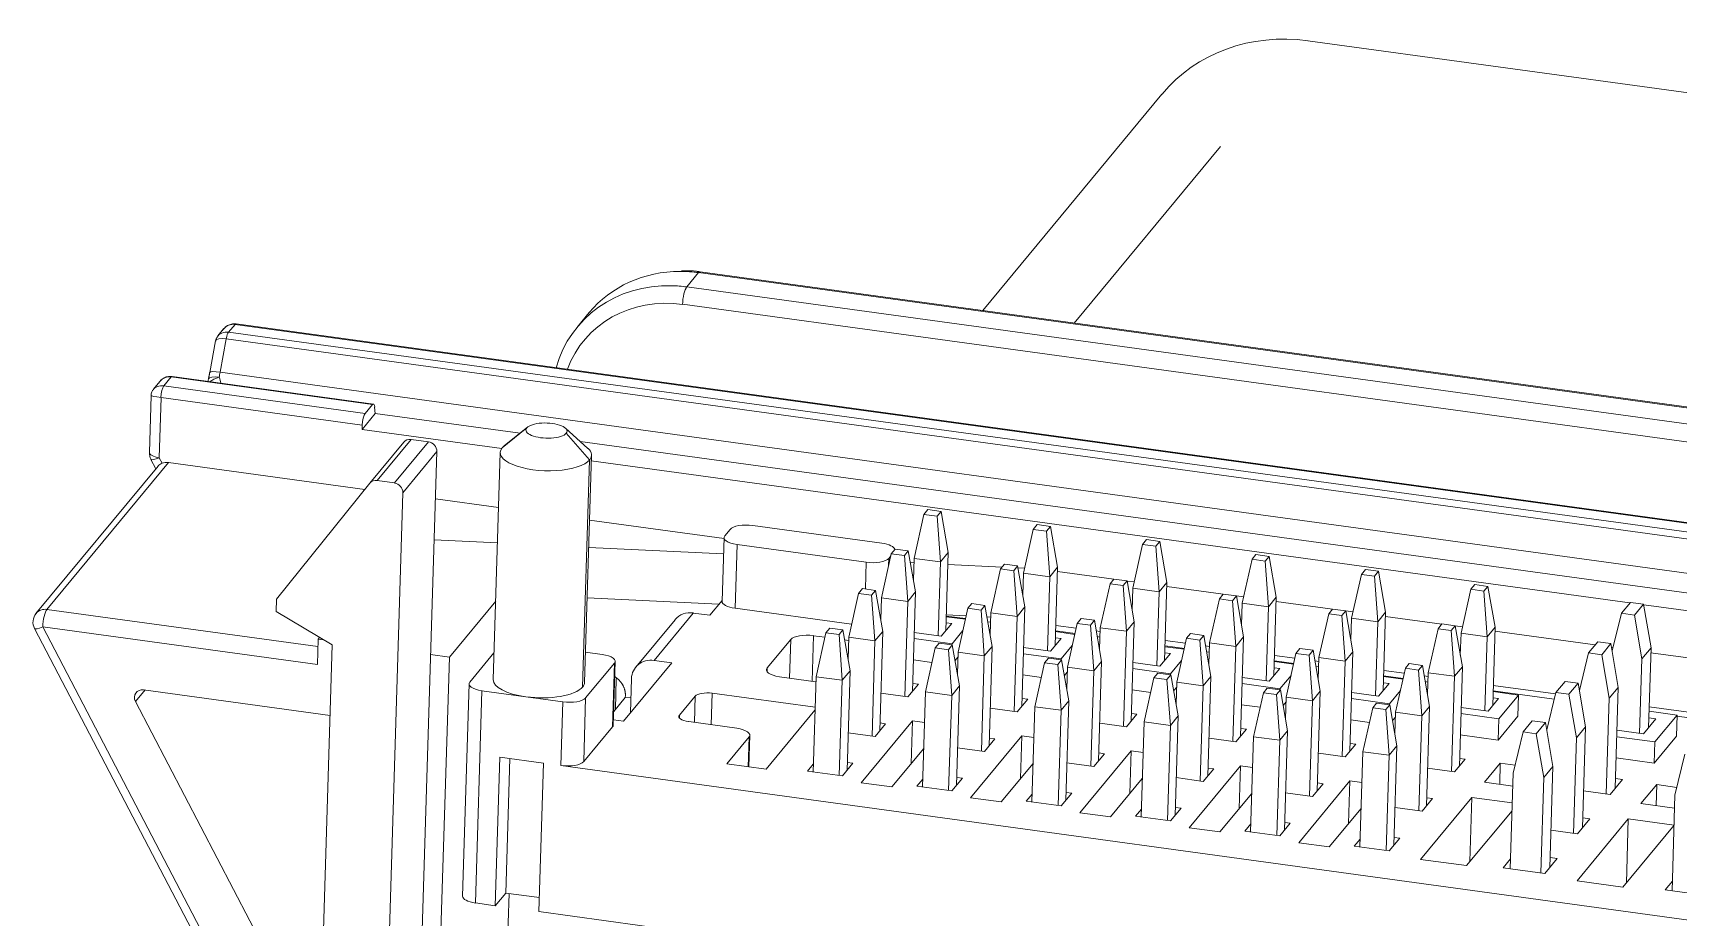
# Model space of a CAD drawing. Header units: millimetres. Extents: x 973 to 1237, y 285 to 472.
# Drawn here: x 1111.54 to 1122.34, y 337.58 to 343.39 of the extents above; entities that cross this region are included whole.
import ezdxf

# ---------------------------------------------------------------- set-up
doc = ezdxf.new("R2010")
doc.units = ezdxf.units.MM
for name, color, linetype, true_color in [('3', 7, 'Continuous', 0xffffff), ('6', 7, 'Continuous', 0xffffff), ('7', 7, 'Continuous', 0xffffff)]:
    doc.layers.add(name, color=color, linetype=linetype, true_color=true_color)

msp = doc.modelspace()

# ---------------------------------------------------------------- linework, layer by layer
at = {"layer": '3', "color": 7, "linetype": 'Continuous', "lineweight": 18}
for p, q in [((1122.412, 342.996), (1119.912, 343.339)), ((1118.953, 342.989), (1117.776, 341.567)), ((1127.502, 340.235), (1115.92, 341.821)), ((1115.191, 341.554), (1115.114, 341.46)), ((1112.79, 341.446), (1112.753, 341.402)), ((1129.938, 339.143), (1112.872, 341.48)), ((1112.737, 341.368), (1112.699, 341.16)), ((1113.774, 340.953), (1112.452, 341.134)), ((1112.314, 341.01), (1112.303, 340.634)), ((1112.371, 341.101), (1112.33, 341.051)), ((1113.767, 340.95), (1113.719, 340.892)), ((1113.782, 340.932), (1113.786, 340.892)), ((1113.7, 340.787), (1113.786, 340.892)), ((1113.7, 340.787), (1113.701, 340.815)), ((1113.786, 340.892), (1114.737, 340.762)), ((1114.617, 340.662), (1113.7, 340.787)), ((1113.75, 340.433), (1113.974, 340.702)), ((1114.135, 340.705), (1114.022, 340.72)), ((1115.132, 340.707), (1124.074, 339.483)), ((1112.313, 340.59), (1112.345, 340.528)), ((1114.064, 336.53), (1114.191, 340.641)), ((1122.026, 339.647), (1115.205, 340.581)), ((1112.36, 340.546), (1111.558, 339.578)), ((1112.429, 340.569), (1113.718, 340.393)), ((1113.138, 339.673), (1113.75, 340.433)), ((1113.798, 340.451), (1113.912, 340.435)), ((1113.967, 340.371), (1113.841, 336.246)), ((1114.181, 340.33), (1114.596, 340.273)), ((1115.193, 340.191), (1116.077, 340.07)), ((1114.173, 340.061), (1114.588, 340.041)), ((1115.188, 340.012), (1116.074, 339.97)), ((1117.3, 339.912), (1117.324, 339.911)), ((1117.547, 339.9), (1117.903, 339.883)), ((1118.007, 339.878), (1118.051, 339.876)), ((1118.267, 339.854), (1118.637, 339.803)), ((1118.724, 339.791), (1118.771, 339.785)), ((1118.985, 339.756), (1119.355, 339.705)), ((1113.136, 339.59), (1113.138, 339.673)), ((1114.577, 339.658), (1114.273, 339.292)), ((1116.043, 339.639), (1115.178, 339.68)), ((1119.442, 339.693), (1119.489, 339.687)), ((1119.703, 339.657), (1120.074, 339.607)), ((1123.089, 339.502), (1122.117, 339.635)), ((1113.504, 339.371), (1113.136, 339.59)), ((1117.667, 339.562), (1117.536, 339.568)), ((1117.828, 339.554), (1117.804, 339.555)), ((1118.39, 339.481), (1118.256, 339.499)), ((1120.16, 339.595), (1120.208, 339.588)), ((1120.421, 339.559), (1120.792, 339.508)), ((1120.878, 339.496), (1120.926, 339.49)), ((1111.548, 339.479), (1113.194, 336.328)), ((1113.406, 339.243), (1113.411, 339.41)), ((1113.411, 339.41), (1113.42, 339.421)), ((1113.447, 339.405), (1113.411, 339.41)), ((1118.546, 339.459), (1118.521, 339.463)), ((1119.108, 339.383), (1118.974, 339.401)), ((1121.14, 339.461), (1121.797, 339.371)), ((1113.405, 336.166), (1113.504, 339.371)), ((1114.273, 339.292), (1114.15, 339.309)), ((1114.193, 336.686), (1114.273, 339.292)), ((1119.265, 339.361), (1119.239, 339.365)), ((1119.826, 339.284), (1119.692, 339.303)), ((1121.905, 339.356), (1121.915, 339.354)), ((1122.164, 339.32), (1122.86, 339.225)), ((1119.983, 339.263), (1119.958, 339.266)), ((1120.544, 339.186), (1120.411, 339.204)), ((1112.264, 339.077), (1113.49, 338.909)), ((1115.363, 338.947), (1115.369, 339.151)), ((1120.701, 339.164), (1120.676, 339.168)), ((1121.538, 339.05), (1121.129, 339.106)), ((1113.421, 336.684), (1112.212, 339)), ((1115.352, 338.934), (1115.428, 339.026)), ((1115.429, 339.04), (1115.428, 339.026)), ((1115.428, 339.026), (1115.466, 339.025)), ((1122.601, 338.904), (1122.153, 338.966)), ((1114.665, 337.739), (1114.616, 336.14))]:
    msp.add_line(p, q, dxfattribs=at)
at = {"layer": '3', "color": 155, "linetype": 'Continuous', "lineweight": 13}
for p, q in [((1118.377, 341.485), (1119.338, 342.645)), ((1115.91, 341.816), (1115.833, 341.722)), ((1127.493, 340.23), (1115.91, 341.816)), ((1115.833, 341.722), (1127.415, 340.136)), ((1127.387, 340.022), (1115.805, 341.608)), ((1112.865, 341.476), (1112.823, 341.425)), ((1112.865, 341.476), (1129.931, 339.139)), ((1112.808, 341.382), (1112.768, 341.162)), ((1129.874, 339.045), (1112.808, 341.382)), ((1112.823, 341.425), (1129.889, 339.088)), ((1112.446, 341.131), (1112.398, 341.073)), ((1113.767, 340.95), (1112.446, 341.131)), ((1112.768, 341.162), (1129.834, 338.825)), ((1113.719, 340.892), (1112.398, 341.073)), ((1112.379, 340.996), (1112.367, 340.601)), ((1113.701, 340.815), (1112.379, 340.996)), ((1113.798, 340.451), (1114.022, 340.72)), ((1114.135, 340.705), (1113.912, 340.435)), ((1112.367, 340.601), (1112.386, 340.564)), ((1114.191, 340.641), (1113.967, 340.371)), ((1112.429, 340.569), (1111.63, 339.604)), ((1111.63, 339.604), (1113.41, 339.361)), ((1111.602, 339.49), (1113.23, 336.372)), ((1113.406, 339.243), (1111.602, 339.49)), ((1112.274, 339.076), (1112.212, 339))]:
    msp.add_line(p, q, dxfattribs=at)
at = {"layer": '3', "color": 7, "linetype": 'Continuous', "lineweight": 18}
for centre, start, end in [((1112.779, 341.098), 167.3243, 177.3922), ((1112.393, 340.632), 178.2385, 207.5752), ((1111.628, 339.521), 140.3784, 207.5752)]:
    msp.add_arc(centre, 0.09, start, end, dxfattribs=at)
for centre, major_axis, ratio, start_param, end_param in [((1119.878, 342.224), (-0.924, 0.765), 0.893504, 5.319464, 6.283173), ((1115.885, 340.98), (0.693, -0.574), 0.893504, 2.320029, 3.14158), ((1115.807, 340.886), (-0.693, 0.574), 0.893504, 5.435556, 6.66009), ((1113.766, 340.894), (-0.0081, -0.0594), 0.256172, 2.301562, 3.533066), ((1113.718, 340.836), (-0.0081, -0.0594), 0.256172, 3.533066, 5.103862), ((1114.02, 340.665), (0.0462, -0.0383), 0.893504, 2.177872, 3.153258), ((1114.133, 340.649), (0.0462, -0.0383), 0.893504, 0.607075, 2.177872), ((1112.452, 340.517), (-0.101, 0.011), 0.553028, 5.491285, 5.931106), ((1112.427, 340.486), (0.0693, -0.0574), 0.893504, 2.177872, 2.701791), ((1113.797, 340.395), (-0.0462, 0.0383), 0.893504, 5.319464, 6.294851), ((1113.91, 340.379), (-0.0462, 0.0383), 0.893504, 3.748668, 5.319464), ((1112.262, 339.021), (-0.0462, 0.0383), 0.893504, 5.319464, 7.41418)]:
    msp.add_ellipse(centre, major_axis=major_axis, ratio=ratio, start_param=start_param, end_param=end_param, dxfattribs=at)
at = {"layer": '3', "color": 155, "linetype": 'Continuous', "lineweight": 13}
for centre, major_axis, ratio, start_param, end_param in [((1115.885, 340.98), (0.693, -0.574), 0.893504, 2.177872, 2.320029), ((1115.908, 341.732), (-0.0122, -0.0892), 0.256172, 3.141563, 3.533066), ((1115.807, 340.886), (-0.693, 0.574), 0.893504, 5.319464, 5.435556), ((1115.83, 341.639), (-0.0122, -0.0892), 0.256172, 3.533066, 5.103862), ((1115.782, 340.855), (0.624, -0.517), 0.893504, 2.177872, 3.444629), ((1112.854, 341.382), (0.0021, 0.0947), 0.917386, 6.17882, 7.142528), ((1112.863, 341.42), (0.0081, 0.0594), 0.256172, 6.283168, 6.674658), ((1112.825, 341.347), (-0.0876, 0.0209), 0.341858, 4.993446, 6.301333), ((1112.825, 341.347), (-0.0771, 0.047), 0.820424, 5.200711, 6.294869), ((1112.821, 341.37), (0.0081, 0.0594), 0.256172, 0.391473, 1.39554), ((1112.437, 341.04), (-0.0214, 0.0895), 0.937905, 5.933399, 6.897107), ((1112.444, 341.075), (0.0081, 0.0594), 0.256172, 6.283168, 6.674658), ((1112.779, 341.098), (-0.0878, 0.0197), 0.305523, 4.984781, 6.281248), ((1112.788, 341.144), (0.0885, -0.0162), 0.168542, 1.833704, 3.141579), ((1112.779, 341.098), (0.088, 0.0187), 0.382539, 1.692742, 2.570753), ((1112.713, 341.212), (-0.033, -0.238), 0.256172, 1.249213, 1.39554), ((1112.594, 341.228), (-0.168, 0.255), 0.339165, 3.937111, 4.103151), ((1112.404, 340.999), (-0.0897, 0.0105), 0.070468, 0.004608, 1.297628), ((1112.404, 340.999), (-0.0801, 0.0427), 0.757305, 5.165413, 6.207857), ((1112.396, 341.017), (0.0081, 0.0594), 0.256172, 0.391473, 1.962269), ((1112.393, 340.632), (-0.09, 0.0028), 0.368819, 0.000018, 1.291581), ((1112.393, 340.632), (0.0798, 0.0417), 0.19119, 3.141617, 4.285591), ((1111.628, 339.521), (0.0693, -0.0574), 0.893504, 2.177872, 3.141606), ((1111.628, 339.521), (0.0122, 0.0892), 0.256172, 0.391473, 1.962269), ((1111.628, 339.521), (0.0798, 0.0417), 0.19119, 3.141617, 4.285591)]:
    msp.add_ellipse(centre, major_axis=major_axis, ratio=ratio, start_param=start_param, end_param=end_param, dxfattribs=at)
at = {"layer": '3', "color": 7, "linetype": 'Continuous', "lineweight": 18}
for points, degree in [([(1115.92, 341.821), (1115.858, 341.833), (1115.798, 341.827)], 2), ([(1112.747, 341.391), (1112.739, 341.381), (1112.739, 341.367)], 2), ([(1112.699, 341.16), (1112.691, 341.118)], 1)]:
    msp.add_open_spline(points, degree=degree, dxfattribs=at)
for points, knots in [([(1112.872, 341.48), (1112.862, 341.481), (1112.842, 341.48), (1112.815, 341.469), (1112.794, 341.453), (1112.786, 341.44), (1112.783, 341.435)], [0, 0, 0, 0, 0.277699, 0.549194, 0.839362, 1, 1, 1, 1]), ([(1112.452, 341.134), (1112.441, 341.136), (1112.421, 341.135), (1112.392, 341.122), (1112.373, 341.105), (1112.366, 341.093), (1112.364, 341.089)], [0, 0, 0, 0, 0.304212, 0.590284, 0.889235, 1, 1, 1, 1]), ([(1112.326, 341.044), (1112.324, 341.042), (1112.318, 341.034), (1112.314, 341.021), (1112.315, 341.011), (1112.315, 341.01)], [0, 0, 0, 0, 0.197257, 0.872388, 1, 1, 1, 1])]:
    msp.add_open_spline(points, degree=3, knots=knots, dxfattribs=at)
msp.add_rational_spline([(1115.361, 339.161), (1115.407, 339.132), (1115.43, 339.088), (1115.429, 339.04)], [0.863866782289, 0.831082276914, 0.876460016151, 1], degree=3, dxfattribs=at)
at = {"layer": '6', "color": 155, "linetype": 'Continuous', "lineweight": 13}
for p, q in [((1114.782, 340.797), (1114.619, 340.665)), ((1115.041, 340.761), (1115.194, 340.586)), ((1115.194, 340.586), (1115.148, 339.095)), ((1116.162, 340.031), (1116.15, 339.613)), ((1117.159, 339.94), (1117.158, 339.892)), ((1117.005, 339.739), (1117.01, 339.915)), ((1115.618, 339.27), (1115.875, 339.581)), ((1116.507, 339.154), (1116.515, 339.407)), ((1116.655, 339.133), (1116.664, 339.432)), ((1115.344, 338.833), (1115.357, 339.251)), ((1116.359, 339.196), (1116.36, 339.22)), ((1114.487, 339.07), (1114.445, 337.677)), ((1115.006, 338.579), (1115.019, 338.997)), ((1115.168, 339.023), (1115.155, 338.605)), ((1115.882, 338.863), (1115.887, 339.035)), ((1115.993, 338.847), (1115.999, 339.054)), ((1115.784, 338.892), (1115.784, 338.911)), ((1116.235, 338.572), (1116.241, 338.767))]:
    msp.add_line(p, q, dxfattribs=at)
at = {"layer": '6', "color": 7, "linetype": 'Continuous', "lineweight": 18}
for p, q in [((1114.788, 340.803), (1114.633, 340.678)), ((1115.183, 340.661), (1115.036, 340.795)), ((1114.607, 340.635), (1114.561, 339.144)), ((1115.161, 339.125), (1115.206, 340.617)), ((1117.113, 340.039), (1116.266, 340.155)), ((1116.077, 340.076), (1116.064, 339.658)), ((1116.116, 340.13), (1116.082, 340.088)), ((1116.162, 340.031), (1117.01, 339.915)), ((1117.159, 339.94), (1117.172, 339.956)), ((1116.064, 339.664), (1115.983, 339.566)), ((1116.15, 339.613), (1116.915, 339.508)), ((1115.756, 339.537), (1115.498, 339.226)), ((1115.875, 339.581), (1115.983, 339.566)), ((1117.572, 339.512), (1117.503, 339.429)), ((1117.535, 339.517), (1117.572, 339.512)), ((1117.536, 339.561), (1117.663, 339.544)), ((1117.662, 339.54), (1117.536, 339.557)), ((1117.809, 339.524), (1117.827, 339.522)), ((1116.515, 339.407), (1116.36, 339.22)), ((1116.739, 339.422), (1116.664, 339.432)), ((1116.895, 339.401), (1116.869, 339.404)), ((1117.325, 339.413), (1117.574, 339.379)), ((1117.503, 339.429), (1117.326, 339.453)), ((1117.574, 339.379), (1117.646, 339.466)), ((1118.29, 339.413), (1118.221, 339.33)), ((1118.253, 339.418), (1118.29, 339.413)), ((1118.381, 339.441), (1118.254, 339.459)), ((1118.255, 339.463), (1118.382, 339.446)), ((1118.528, 339.426), (1118.545, 339.423)), ((1114.566, 339.32), (1114.407, 339.127)), ((1115.277, 339.309), (1115.167, 339.324)), ((1117.574, 339.379), (1117.573, 339.372)), ((1117.594, 339.269), (1117.613, 339.292)), ((1118.043, 339.314), (1118.292, 339.28)), ((1118.221, 339.33), (1118.044, 339.355)), ((1118.292, 339.28), (1118.364, 339.367)), ((1118.292, 339.28), (1118.292, 339.273)), ((1119.008, 339.315), (1118.94, 339.232)), ((1118.971, 339.32), (1119.008, 339.315)), ((1118.973, 339.365), (1119.1, 339.347)), ((1119.099, 339.343), (1118.973, 339.36)), ((1119.246, 339.327), (1119.263, 339.325)), ((1115.168, 339.023), (1115.357, 339.251)), ((1115.349, 338.845), (1115.362, 339.263)), ((1115.734, 339.254), (1115.416, 338.87)), ((1115.618, 339.27), (1115.734, 339.254)), ((1117.321, 339.273), (1117.442, 339.257)), ((1118.039, 339.175), (1118.161, 339.158)), ((1118.312, 339.17), (1118.331, 339.193)), ((1118.761, 339.216), (1119.01, 339.182)), ((1118.94, 339.232), (1118.763, 339.256)), ((1119.01, 339.182), (1119.082, 339.269)), ((1119.01, 339.182), (1119.01, 339.175)), ((1119.727, 339.217), (1119.658, 339.134)), ((1119.69, 339.222), (1119.727, 339.217)), ((1119.691, 339.266), (1119.818, 339.249)), ((1119.817, 339.245), (1119.691, 339.262)), ((1119.728, 339.083), (1119.801, 339.171)), ((1119.964, 339.229), (1119.982, 339.227)), ((1114.402, 339.115), (1114.359, 337.722)), ((1114.487, 339.07), (1114.775, 339.031)), ((1115.463, 338.926), (1115.47, 339.15)), ((1116.441, 339.163), (1116.68, 339.13)), ((1117.284, 339.03), (1117.353, 339.113)), ((1117.353, 339.113), (1117.316, 339.118)), ((1118.757, 339.077), (1118.879, 339.06)), ((1119.03, 339.072), (1119.05, 339.095)), ((1119.48, 339.118), (1119.728, 339.083)), ((1119.658, 339.134), (1119.481, 339.158)), ((1119.728, 339.083), (1119.728, 339.077)), ((1120.445, 339.118), (1120.376, 339.035)), ((1120.408, 339.123), (1120.445, 339.118)), ((1120.409, 339.168), (1120.536, 339.151)), ((1120.536, 339.146), (1120.409, 339.164)), ((1120.447, 338.985), (1120.519, 339.072)), ((1120.682, 339.131), (1120.7, 339.128)), ((1121.128, 339.07), (1121.529, 339.015)), ((1121.294, 339.042), (1121.128, 339.065)), ((1114.775, 339.031), (1115.019, 338.997)), ((1115.887, 339.035), (1115.784, 338.911)), ((1116.675, 338.962), (1115.999, 339.054)), ((1117.107, 339.054), (1117.284, 339.03)), ((1117.825, 338.956), (1118.002, 338.932)), ((1118.002, 338.932), (1118.071, 339.015)), ((1118.071, 339.015), (1118.034, 339.02)), ((1119.475, 338.978), (1119.597, 338.962)), ((1119.749, 338.974), (1119.768, 338.997)), ((1120.198, 339.019), (1120.447, 338.985)), ((1120.376, 339.035), (1120.199, 339.059)), ((1120.447, 338.985), (1120.447, 338.978)), ((1121.095, 338.937), (1120.918, 338.961)), ((1121.163, 339.02), (1121.095, 338.937)), ((1121.126, 339.025), (1121.163, 339.02)), ((1121.165, 338.887), (1121.294, 339.042)), ((1121.294, 339.042), (1121.29, 338.903)), ((1115.35, 338.879), (1115.416, 338.87)), ((1115.845, 338.868), (1116.161, 338.824)), ((1116.354, 338.555), (1116.674, 338.942)), ((1117.314, 338.873), (1116.978, 338.466)), ((1117.069, 338.77), (1117.138, 338.853)), ((1117.138, 338.853), (1117.101, 338.859)), ((1117.306, 338.592), (1117.314, 338.873)), ((1117.393, 338.862), (1117.314, 338.873)), ((1118.544, 338.857), (1118.721, 338.833)), ((1118.721, 338.833), (1118.789, 338.916)), ((1118.789, 338.916), (1118.752, 338.921)), ((1120.194, 338.88), (1120.315, 338.863)), ((1120.467, 338.875), (1120.486, 338.898)), ((1120.916, 338.921), (1121.165, 338.887)), ((1121.161, 338.747), (1121.29, 338.903)), ((1121.165, 338.887), (1121.161, 338.747)), ((1122.115, 338.788), (1122.197, 338.887)), ((1122.197, 338.887), (1122.151, 338.893)), ((1122.337, 338.911), (1122.152, 338.936)), ((1122.191, 338.735), (1122.337, 338.911)), ((1122.337, 338.911), (1122.333, 338.772)), ((1122.337, 338.904), (1122.592, 338.869)), ((1115.155, 338.605), (1115.344, 338.833)), ((1116.241, 338.767), (1116.095, 338.591)), ((1116.24, 338.571), (1116.246, 338.779)), ((1116.892, 338.795), (1117.069, 338.77)), ((1118.033, 338.775), (1117.696, 338.368)), ((1117.788, 338.672), (1117.856, 338.755)), ((1117.856, 338.755), (1117.819, 338.76)), ((1118.024, 338.494), (1118.033, 338.775)), ((1118.111, 338.764), (1118.033, 338.775)), ((1119.262, 338.759), (1119.439, 338.735)), ((1119.439, 338.735), (1119.508, 338.818)), ((1119.508, 338.818), (1119.471, 338.823)), ((1120.912, 338.781), (1121.161, 338.747)), ((1121.94, 338.769), (1122.191, 338.735)), ((1121.941, 338.812), (1122.115, 338.788)), ((1122.186, 338.595), (1122.333, 338.772)), ((1114.604, 338.634), (1114.574, 337.659)), ((1114.891, 338.595), (1114.604, 338.634)), ((1117.179, 338.439), (1117.388, 338.691)), ((1117.611, 338.696), (1117.788, 338.672)), ((1118.751, 338.676), (1118.414, 338.27)), ((1118.506, 338.574), (1118.575, 338.657)), ((1118.575, 338.657), (1118.538, 338.662)), ((1118.742, 338.396), (1118.751, 338.676)), ((1118.83, 338.666), (1118.751, 338.676)), ((1119.98, 338.661), (1120.157, 338.636)), ((1120.157, 338.636), (1120.226, 338.719)), ((1120.226, 338.719), (1120.189, 338.725)), ((1122.191, 338.735), (1122.186, 338.595)), ((1114.67, 338.625), (1114.643, 337.742)), ((1114.891, 338.595), (1114.861, 337.62)), ((1115.006, 338.579), (1123.855, 337.367)), ((1116.095, 338.591), (1116.354, 338.555)), ((1116.663, 338.589), (1116.625, 338.543)), ((1116.625, 338.543), (1116.855, 338.511)), ((1116.855, 338.511), (1116.923, 338.594)), ((1116.923, 338.594), (1116.886, 338.599)), ((1117.897, 338.341), (1118.106, 338.593)), ((1118.329, 338.598), (1118.506, 338.574)), ((1119.469, 338.578), (1119.132, 338.171)), ((1119.224, 338.475), (1119.293, 338.558)), ((1119.293, 338.558), (1119.256, 338.563)), ((1119.461, 338.297), (1119.469, 338.578)), ((1119.548, 338.567), (1119.469, 338.578)), ((1120.698, 338.562), (1120.875, 338.538)), ((1120.875, 338.538), (1120.944, 338.621)), ((1120.944, 338.621), (1120.907, 338.626)), ((1121.175, 338.595), (1121.072, 338.471)), ((1121.171, 338.457), (1121.175, 338.595)), ((1121.272, 338.582), (1121.175, 338.595)), ((1121.936, 338.63), (1122.186, 338.595)), ((1116.978, 338.466), (1117.179, 338.439)), ((1117.382, 338.491), (1117.343, 338.444)), ((1117.343, 338.444), (1117.573, 338.413)), ((1117.573, 338.413), (1117.642, 338.496)), ((1117.642, 338.496), (1117.605, 338.501)), ((1118.615, 338.242), (1118.824, 338.495)), ((1119.047, 338.5), (1119.224, 338.475)), ((1120.187, 338.48), (1119.851, 338.073)), ((1119.942, 338.377), (1120.011, 338.46)), ((1120.011, 338.46), (1119.974, 338.465)), ((1120.179, 338.199), (1120.187, 338.48)), ((1120.266, 338.469), (1120.187, 338.48)), ((1121.072, 338.471), (1121.257, 338.445)), ((1121.896, 338.39), (1121.978, 338.488)), ((1121.978, 338.488), (1121.932, 338.495)), ((1122.202, 338.455), (1122.099, 338.33)), ((1122.198, 338.317), (1122.202, 338.455)), ((1122.335, 338.436), (1122.202, 338.455)), ((1117.696, 338.368), (1117.897, 338.341)), ((1118.1, 338.392), (1118.061, 338.346)), ((1118.061, 338.346), (1118.291, 338.314)), ((1118.291, 338.314), (1118.36, 338.397)), ((1118.36, 338.397), (1118.323, 338.402)), ((1119.334, 338.144), (1119.543, 338.396)), ((1119.765, 338.401), (1119.942, 338.377)), ((1120.988, 338.37), (1120.652, 337.963)), ((1120.661, 338.279), (1120.729, 338.362)), ((1120.729, 338.362), (1120.692, 338.367)), ((1120.975, 337.949), (1120.988, 338.37)), ((1121.253, 338.334), (1120.988, 338.37)), ((1121.722, 338.413), (1121.896, 338.39)), ((1122.099, 338.33), (1122.32, 338.3)), ((1118.414, 338.27), (1118.615, 338.242)), ((1118.818, 338.294), (1118.78, 338.247)), ((1118.78, 338.247), (1119.009, 338.216)), ((1119.009, 338.216), (1119.078, 338.299)), ((1119.078, 338.299), (1119.041, 338.304)), ((1119.728, 338.118), (1119.796, 338.201)), ((1119.796, 338.201), (1119.759, 338.206)), ((1120.052, 338.045), (1120.261, 338.298)), ((1120.484, 338.303), (1120.661, 338.279)), ((1120.953, 337.922), (1121.252, 338.282)), ((1122.015, 338.229), (1121.679, 337.823)), ((1121.681, 338.13), (1121.763, 338.229)), ((1121.763, 338.229), (1121.717, 338.235)), ((1122.003, 337.808), (1122.015, 338.229)), ((1122.316, 338.188), (1122.015, 338.229)), ((1119.132, 338.171), (1119.334, 338.144)), ((1119.536, 338.196), (1119.498, 338.149)), ((1119.498, 338.149), (1119.728, 338.118)), ((1120.255, 338.097), (1120.216, 338.051)), ((1120.446, 338.019), (1120.515, 338.102)), ((1120.515, 338.102), (1120.478, 338.107)), ((1121.508, 338.154), (1121.681, 338.13)), ((1121.98, 337.781), (1122.316, 338.187)), ((1119.851, 338.073), (1120.052, 338.045)), ((1120.216, 338.051), (1120.446, 338.019)), ((1120.652, 337.963), (1120.953, 337.922)), ((1121.242, 337.966), (1121.194, 337.908)), ((1121.194, 337.908), (1121.467, 337.871)), ((1121.467, 337.871), (1121.548, 337.969)), ((1121.548, 337.969), (1121.502, 337.976)), ((1121.679, 337.823), (1121.98, 337.781)), ((1122.305, 337.821), (1122.257, 337.763)), ((1114.445, 337.677), (1114.574, 337.659)), ((1114.574, 337.659), (1114.643, 337.742)), ((1114.643, 337.742), (1114.864, 337.712)), ((1122.257, 337.763), (1122.53, 337.725)), ((1114.861, 337.62), (1115.967, 337.468))]:
    msp.add_line(p, q, dxfattribs=at)
for centre, major_axis, ratio, start_param, end_param in [((1114.911, 340.779), (-0.135, 0.004), 0.368819, 6.00397, 9.145563), ((1114.911, 340.779), (-0.135, 0.004), 0.368819, 2.862377, 6.00397), ((1114.907, 340.626), (0.3, -0.009), 0.368819, 2.862377, 6.00397), ((1114.907, 340.626), (0.3, -0.009), 0.368819, 2.733573, 2.862377), ((1114.907, 340.626), (0.3, -0.009), 0.368819, 6.00397, 6.691242), ((1116.231, 340.114), (-0.12, 0.004), 0.368819, 4.433174, 6.00397), ((1116.197, 340.072), (-0.12, 0.004), 0.368819, 6.00397, 7.574766), ((1117.079, 339.998), (-0.12, 0.004), 0.368819, 3.220984, 4.433174), ((1117.044, 339.956), (-0.12, 0.004), 0.368819, 1.291581, 2.862377), ((1116.184, 339.654), (0.12, -0.004), 0.368819, 3.141613, 4.433174), ((1115.871, 339.442), (-0.116, 0.096), 0.893504, 5.319464, 6.283173), ((1116.63, 339.391), (-0.12, 0.004), 0.368819, 4.433174, 6.00397), ((1115.242, 339.267), (-0.12, 0.004), 0.368819, 2.862377, 4.433174), ((1115.613, 339.13), (-0.116, 0.096), 0.893504, 5.319464, 6.890261), ((1116.475, 339.204), (-0.12, 0.004), 0.368819, 6.00397, 7.574766), ((1114.522, 339.112), (-0.12, 0.004), 0.368819, 6.00397, 7.574766), ((1114.861, 339.135), (-0.3, 0.009), 0.368819, 0.000019, 1.291581), ((1114.861, 339.135), (-0.3, 0.009), 0.368819, 1.291581, 2.862377), ((1114.861, 339.135), (-0.3, 0.009), 0.368819, 2.862377, 3.141635), ((1115.053, 339.039), (-0.12, 0.004), 0.368819, 1.291581, 2.862377), ((1115.974, 339.023), (-0.09, 0.0028), 0.368819, 4.433174, 6.00397), ((1115.87, 338.899), (-0.09, 0.0028), 0.368819, 6.00397, 7.574766), ((1115.229, 338.849), (0.12, -0.004), 0.368819, 6.00397, 6.283201), ((1116.126, 338.783), (0.12, -0.004), 0.368819, 6.00397, 7.574766), ((1115.04, 338.621), (0.12, -0.004), 0.368819, 4.433174, 6.00397), ((1114.479, 337.718), (0.12, -0.004), 0.368819, 3.141613, 4.433174)]:
    msp.add_ellipse(centre, major_axis=major_axis, ratio=ratio, start_param=start_param, end_param=end_param, dxfattribs=at)
at = {"layer": '7', "color": 7, "linetype": 'Continuous', "lineweight": 18}
for p, q in [((1117.416, 340.26), (1117.39, 340.229)), ((1117.502, 340.248), (1117.416, 340.26)), ((1117.39, 340.229), (1117.325, 339.94)), ((1117.39, 340.229), (1117.476, 340.217)), ((1117.476, 340.217), (1117.502, 340.248)), ((1117.498, 339.917), (1117.476, 340.217)), ((1117.502, 340.248), (1117.549, 339.979)), ((1118.134, 340.162), (1118.108, 340.13)), ((1118.22, 340.15), (1118.134, 340.162)), ((1118.194, 340.119), (1118.22, 340.15)), ((1118.22, 340.15), (1118.267, 339.881)), ((1118.108, 340.13), (1118.044, 339.842)), ((1118.108, 340.13), (1118.194, 340.119)), ((1118.216, 339.818), (1118.194, 340.119)), ((1118.852, 340.063), (1118.826, 340.032)), ((1118.938, 340.051), (1118.852, 340.063)), ((1118.913, 340.02), (1118.938, 340.051)), ((1118.938, 340.051), (1118.986, 339.782)), ((1117.175, 339.969), (1117.11, 339.681)), ((1117.201, 340), (1117.175, 339.969)), ((1117.175, 339.969), (1117.261, 339.958)), ((1117.287, 339.989), (1117.201, 340)), ((1117.261, 339.958), (1117.287, 339.989)), ((1117.283, 339.657), (1117.261, 339.958)), ((1117.334, 339.72), (1117.287, 339.989)), ((1117.321, 339.797), (1117.325, 339.94)), ((1117.498, 339.917), (1117.325, 339.94)), ((1117.549, 339.979), (1117.498, 339.917)), ((1117.533, 339.465), (1117.549, 339.979)), ((1118.826, 340.032), (1118.762, 339.744)), ((1118.826, 340.032), (1118.913, 340.02)), ((1118.934, 339.72), (1118.913, 340.02)), ((1119.545, 339.934), (1119.48, 339.645)), ((1119.57, 339.965), (1119.545, 339.934)), ((1119.545, 339.934), (1119.631, 339.922)), ((1119.657, 339.953), (1119.57, 339.965)), ((1119.631, 339.922), (1119.657, 339.953)), ((1119.657, 339.953), (1119.704, 339.684)), ((1117.498, 339.917), (1117.483, 339.431)), ((1117.893, 339.871), (1117.829, 339.583)), ((1117.919, 339.902), (1117.893, 339.871)), ((1117.893, 339.871), (1117.979, 339.859)), ((1118.005, 339.89), (1117.919, 339.902)), ((1117.979, 339.859), (1118.005, 339.89)), ((1118.001, 339.559), (1117.979, 339.859)), ((1118.053, 339.621), (1118.005, 339.89)), ((1118.039, 339.698), (1118.044, 339.842)), ((1118.216, 339.818), (1118.044, 339.842)), ((1118.216, 339.818), (1118.201, 339.333)), ((1118.267, 339.881), (1118.216, 339.818)), ((1118.252, 339.367), (1118.267, 339.881)), ((1119.652, 339.622), (1119.631, 339.922)), ((1120.263, 339.835), (1120.198, 339.547)), ((1120.289, 339.866), (1120.263, 339.835)), ((1120.263, 339.835), (1120.349, 339.824)), ((1120.375, 339.855), (1120.289, 339.866)), ((1120.349, 339.824), (1120.375, 339.855)), ((1120.371, 339.523), (1120.349, 339.824)), ((1120.375, 339.855), (1120.422, 339.586)), ((1116.986, 339.741), (1116.96, 339.71)), ((1117.072, 339.729), (1116.986, 339.741)), ((1117.046, 339.698), (1117.072, 339.729)), ((1117.12, 339.46), (1117.072, 339.729)), ((1117.334, 339.72), (1117.283, 339.657)), ((1117.314, 339.066), (1117.334, 339.72)), ((1118.612, 339.773), (1118.547, 339.484)), ((1118.637, 339.804), (1118.612, 339.773)), ((1118.612, 339.773), (1118.698, 339.761)), ((1118.724, 339.792), (1118.637, 339.804)), ((1118.698, 339.761), (1118.724, 339.792)), ((1118.719, 339.461), (1118.698, 339.761)), ((1118.771, 339.523), (1118.724, 339.792)), ((1118.757, 339.6), (1118.762, 339.744)), ((1118.934, 339.72), (1118.762, 339.744)), ((1118.934, 339.72), (1118.919, 339.235)), ((1118.986, 339.782), (1118.934, 339.72)), ((1118.97, 339.268), (1118.986, 339.782)), ((1120.981, 339.737), (1120.917, 339.449)), ((1121.007, 339.768), (1120.981, 339.737)), ((1120.981, 339.737), (1121.067, 339.725)), ((1121.093, 339.756), (1121.007, 339.768)), ((1121.067, 339.725), (1121.093, 339.756)), ((1121.089, 339.425), (1121.067, 339.725)), ((1121.093, 339.756), (1121.141, 339.487)), ((1116.96, 339.71), (1116.896, 339.422)), ((1116.96, 339.71), (1117.046, 339.698)), ((1117.068, 339.398), (1117.046, 339.698)), ((1117.106, 339.537), (1117.11, 339.681)), ((1117.283, 339.657), (1117.11, 339.681)), ((1117.283, 339.657), (1117.264, 339.033)), ((1117.679, 339.612), (1117.614, 339.323)), ((1117.704, 339.643), (1117.679, 339.612)), ((1117.679, 339.612), (1117.765, 339.6)), ((1117.79, 339.631), (1117.704, 339.643)), ((1117.765, 339.6), (1117.79, 339.631)), ((1117.838, 339.362), (1117.79, 339.631)), ((1118.053, 339.621), (1118.001, 339.559)), ((1118.033, 338.968), (1118.053, 339.621)), ((1119.33, 339.674), (1119.265, 339.386)), ((1119.356, 339.705), (1119.33, 339.674)), ((1119.33, 339.674), (1119.416, 339.662)), ((1119.442, 339.694), (1119.356, 339.705)), ((1119.416, 339.662), (1119.442, 339.694)), ((1119.438, 339.362), (1119.416, 339.662)), ((1119.489, 339.425), (1119.442, 339.694)), ((1119.476, 339.502), (1119.48, 339.645)), ((1119.652, 339.622), (1119.48, 339.645)), ((1119.652, 339.622), (1119.638, 339.136)), ((1119.704, 339.684), (1119.652, 339.622)), ((1119.688, 339.17), (1119.704, 339.684)), ((1120.074, 339.607), (1120.048, 339.576)), ((1120.16, 339.595), (1120.074, 339.607)), ((1122.03, 339.651), (1121.97, 339.579)), ((1122.116, 339.639), (1122.03, 339.651)), ((1122.056, 339.567), (1122.116, 339.639)), ((1122.116, 339.639), (1122.165, 339.353)), ((1117.786, 339.3), (1117.765, 339.6)), ((1117.824, 339.439), (1117.829, 339.583)), ((1118.001, 339.559), (1117.829, 339.583)), ((1118.001, 339.559), (1117.982, 338.934)), ((1118.397, 339.513), (1118.332, 339.225)), ((1118.423, 339.544), (1118.397, 339.513)), ((1118.397, 339.513), (1118.483, 339.501)), ((1118.509, 339.533), (1118.423, 339.544)), ((1118.483, 339.501), (1118.509, 339.533)), ((1118.505, 339.201), (1118.483, 339.501)), ((1118.556, 339.263), (1118.509, 339.533)), ((1118.771, 339.523), (1118.719, 339.461)), ((1118.751, 338.87), (1118.771, 339.523)), ((1120.048, 339.576), (1119.984, 339.288)), ((1120.048, 339.576), (1120.134, 339.564)), ((1120.134, 339.564), (1120.16, 339.595)), ((1120.156, 339.264), (1120.134, 339.564)), ((1120.207, 339.326), (1120.16, 339.595)), ((1120.194, 339.403), (1120.198, 339.547)), ((1120.371, 339.523), (1120.198, 339.547)), ((1120.371, 339.523), (1120.356, 339.038)), ((1120.422, 339.586), (1120.371, 339.523)), ((1120.406, 339.072), (1120.422, 339.586)), ((1120.792, 339.509), (1120.766, 339.478)), ((1120.878, 339.497), (1120.792, 339.509)), ((1120.853, 339.466), (1120.878, 339.497)), ((1120.926, 339.228), (1120.878, 339.497)), ((1121.97, 339.579), (1121.909, 339.332)), ((1122.056, 339.567), (1121.97, 339.579)), ((1122.105, 339.28), (1122.056, 339.567)), ((1116.745, 339.451), (1116.681, 339.162)), ((1116.771, 339.482), (1116.745, 339.451)), ((1116.745, 339.451), (1116.832, 339.439)), ((1116.857, 339.47), (1116.771, 339.482)), ((1116.832, 339.439), (1116.857, 339.47)), ((1116.853, 339.139), (1116.832, 339.439)), ((1116.905, 339.201), (1116.857, 339.47)), ((1116.891, 339.278), (1116.896, 339.422)), ((1117.068, 339.398), (1116.896, 339.422)), ((1117.068, 339.398), (1117.049, 338.773)), ((1117.12, 339.46), (1117.068, 339.398)), ((1117.1, 338.807), (1117.12, 339.46)), ((1118.543, 339.341), (1118.547, 339.484)), ((1118.719, 339.461), (1118.547, 339.484)), ((1118.719, 339.461), (1118.7, 338.836)), ((1119.115, 339.415), (1119.05, 339.126)), ((1119.141, 339.446), (1119.115, 339.415)), ((1119.115, 339.415), (1119.201, 339.403)), ((1119.227, 339.434), (1119.141, 339.446)), ((1119.201, 339.403), (1119.227, 339.434)), ((1119.223, 339.103), (1119.201, 339.403)), ((1119.274, 339.165), (1119.227, 339.434)), ((1119.489, 339.425), (1119.438, 339.362)), ((1119.469, 338.771), (1119.489, 339.425)), ((1120.766, 339.478), (1120.702, 339.189)), ((1120.766, 339.478), (1120.853, 339.466)), ((1120.874, 339.166), (1120.853, 339.466)), ((1120.912, 339.305), (1120.917, 339.449)), ((1121.089, 339.425), (1120.917, 339.449)), ((1121.089, 339.425), (1121.074, 338.94)), ((1121.141, 339.487), (1121.089, 339.425)), ((1121.125, 338.973), (1121.141, 339.487)), ((1121.815, 339.392), (1121.755, 339.319)), ((1121.901, 339.38), (1121.815, 339.392)), ((1117.464, 339.352), (1117.399, 339.064)), ((1117.49, 339.383), (1117.464, 339.352)), ((1117.464, 339.352), (1117.55, 339.34)), ((1117.576, 339.371), (1117.49, 339.383)), ((1117.55, 339.34), (1117.576, 339.371)), ((1117.572, 339.04), (1117.55, 339.34)), ((1117.623, 339.102), (1117.576, 339.371)), ((1117.61, 339.179), (1117.614, 339.323)), ((1117.786, 339.3), (1117.614, 339.323)), ((1117.786, 339.3), (1117.767, 338.675)), ((1117.838, 339.362), (1117.786, 339.3)), ((1117.818, 338.709), (1117.838, 339.362)), ((1118.208, 339.285), (1118.182, 339.254)), ((1118.294, 339.273), (1118.208, 339.285)), ((1119.261, 339.242), (1119.265, 339.386)), ((1119.438, 339.362), (1119.265, 339.386)), ((1119.438, 339.362), (1119.418, 338.738)), ((1119.833, 339.316), (1119.769, 339.028)), ((1119.859, 339.348), (1119.833, 339.316)), ((1119.833, 339.316), (1119.92, 339.305)), ((1119.945, 339.336), (1119.859, 339.348)), ((1119.92, 339.305), (1119.945, 339.336)), ((1119.941, 339.004), (1119.92, 339.305)), ((1119.993, 339.067), (1119.945, 339.336)), ((1119.979, 339.144), (1119.984, 339.288)), ((1120.156, 339.264), (1119.984, 339.288)), ((1120.207, 339.326), (1120.156, 339.264)), ((1120.187, 338.673), (1120.207, 339.326)), ((1121.755, 339.319), (1121.695, 339.072)), ((1121.841, 339.307), (1121.755, 339.319)), ((1121.841, 339.307), (1121.901, 339.38)), ((1121.89, 339.021), (1121.841, 339.307)), ((1121.901, 339.38), (1121.95, 339.093)), ((1122.105, 339.28), (1122.09, 338.792)), ((1122.165, 339.353), (1122.105, 339.28)), ((1122.165, 339.353), (1122.149, 338.829)), ((1116.905, 339.201), (1116.853, 339.139)), ((1116.885, 338.547), (1116.905, 339.201)), ((1118.182, 339.254), (1118.117, 338.965)), ((1118.182, 339.254), (1118.268, 339.242)), ((1118.268, 339.242), (1118.294, 339.273)), ((1118.29, 338.942), (1118.268, 339.242)), ((1118.341, 339.004), (1118.294, 339.273)), ((1118.328, 339.081), (1118.332, 339.225)), ((1118.505, 339.201), (1118.332, 339.225)), ((1118.505, 339.201), (1118.485, 338.577)), ((1118.556, 339.263), (1118.505, 339.201)), ((1118.536, 338.61), (1118.556, 339.263)), ((1118.926, 339.187), (1118.9, 339.155)), ((1119.012, 339.175), (1118.926, 339.187)), ((1118.986, 339.144), (1119.012, 339.175)), ((1119.06, 338.906), (1119.012, 339.175)), ((1120.156, 339.264), (1120.137, 338.639)), ((1120.552, 339.218), (1120.487, 338.93)), ((1120.577, 339.249), (1120.552, 339.218)), ((1120.552, 339.218), (1120.638, 339.206)), ((1120.664, 339.237), (1120.577, 339.249)), ((1120.638, 339.206), (1120.664, 339.237)), ((1120.659, 338.906), (1120.638, 339.206)), ((1120.711, 338.968), (1120.664, 339.237)), ((1120.697, 339.045), (1120.702, 339.189)), ((1120.874, 339.166), (1120.702, 339.189)), ((1120.926, 339.228), (1120.874, 339.166)), ((1120.906, 338.574), (1120.926, 339.228)), ((1116.662, 338.537), (1116.681, 339.162)), ((1116.853, 339.139), (1116.681, 339.162)), ((1116.853, 339.139), (1116.834, 338.514)), ((1117.38, 338.439), (1117.399, 339.064)), ((1117.572, 339.04), (1117.399, 339.064)), ((1117.623, 339.102), (1117.572, 339.04)), ((1117.603, 338.449), (1117.623, 339.102)), ((1118.9, 339.155), (1118.836, 338.867)), ((1118.9, 339.155), (1118.986, 339.144)), ((1119.008, 338.843), (1118.986, 339.144)), ((1119.046, 338.983), (1119.05, 339.126)), ((1119.223, 339.103), (1119.05, 339.126)), ((1119.223, 339.103), (1119.204, 338.478)), ((1119.274, 339.165), (1119.223, 339.103)), ((1119.254, 338.512), (1119.274, 339.165)), ((1119.644, 339.088), (1119.619, 339.057)), ((1119.731, 339.076), (1119.644, 339.088)), ((1119.705, 339.045), (1119.731, 339.076)), ((1119.778, 338.807), (1119.731, 339.076)), ((1119.993, 339.067), (1119.941, 339.004)), ((1119.973, 338.413), (1119.993, 339.067)), ((1120.874, 339.166), (1120.855, 338.541)), ((1121.6, 339.132), (1121.54, 339.06)), ((1121.686, 339.12), (1121.6, 339.132)), ((1121.626, 339.048), (1121.686, 339.12)), ((1121.686, 339.12), (1121.735, 338.834)), ((1121.95, 339.093), (1121.89, 339.021)), ((1121.95, 339.093), (1121.93, 338.43)), ((1117.572, 339.04), (1117.552, 338.415)), ((1118.098, 338.341), (1118.117, 338.965)), ((1118.29, 338.942), (1118.117, 338.965)), ((1118.341, 339.004), (1118.29, 338.942)), ((1118.321, 338.351), (1118.341, 339.004)), ((1119.619, 339.057), (1119.554, 338.769)), ((1119.619, 339.057), (1119.705, 339.045)), ((1119.726, 338.745), (1119.705, 339.045)), ((1119.764, 338.884), (1119.769, 339.028)), ((1119.941, 339.004), (1119.769, 339.028)), ((1119.941, 339.004), (1119.922, 338.38)), ((1120.337, 338.959), (1120.272, 338.67)), ((1120.363, 338.99), (1120.337, 338.959)), ((1120.337, 338.959), (1120.423, 338.947)), ((1120.449, 338.978), (1120.363, 338.99)), ((1120.423, 338.947), (1120.449, 338.978)), ((1120.496, 338.709), (1120.449, 338.978)), ((1120.711, 338.968), (1120.659, 338.906)), ((1120.691, 338.315), (1120.711, 338.968)), ((1121.54, 339.06), (1121.48, 338.813)), ((1121.626, 339.048), (1121.54, 339.06)), ((1121.675, 338.761), (1121.626, 339.048)), ((1121.89, 339.021), (1121.871, 338.393)), ((1118.29, 338.942), (1118.271, 338.317)), ((1118.817, 338.242), (1118.836, 338.867)), ((1119.008, 338.843), (1118.836, 338.867)), ((1119.06, 338.906), (1119.008, 338.843)), ((1119.04, 338.252), (1119.06, 338.906)), ((1120.445, 338.647), (1120.423, 338.947)), ((1120.483, 338.786), (1120.487, 338.93)), ((1120.659, 338.906), (1120.487, 338.93)), ((1120.659, 338.906), (1120.64, 338.281)), ((1121.385, 338.873), (1121.325, 338.8)), ((1121.472, 338.861), (1121.385, 338.873)), ((1121.411, 338.788), (1121.472, 338.861)), ((1121.472, 338.861), (1121.52, 338.574)), ((1119.008, 338.843), (1118.989, 338.219)), ((1119.535, 338.144), (1119.554, 338.769)), ((1119.726, 338.745), (1119.554, 338.769)), ((1119.726, 338.745), (1119.707, 338.12)), ((1119.778, 338.807), (1119.726, 338.745)), ((1119.758, 338.154), (1119.778, 338.807)), ((1121.325, 338.8), (1121.259, 338.529)), ((1121.411, 338.788), (1121.325, 338.8)), ((1121.46, 338.502), (1121.411, 338.788)), ((1121.675, 338.761), (1121.656, 338.134)), ((1121.735, 338.834), (1121.675, 338.761)), ((1121.735, 338.834), (1121.715, 338.171)), ((1120.253, 338.046), (1120.272, 338.67)), ((1120.445, 338.647), (1120.272, 338.67)), ((1120.445, 338.647), (1120.425, 338.022)), ((1120.496, 338.709), (1120.445, 338.647)), ((1120.476, 338.056), (1120.496, 338.709)), ((1122.388, 338.655), (1122.322, 338.384)), ((1121.24, 337.902), (1121.259, 338.529)), ((1121.52, 338.574), (1121.46, 338.502)), ((1121.52, 338.574), (1121.5, 337.911)), ((1121.46, 338.502), (1121.441, 337.874)), ((1122.303, 337.756), (1122.322, 338.384))]:
    msp.add_line(p, q, dxfattribs=at)

doc.saveas('drawing.dxf')
